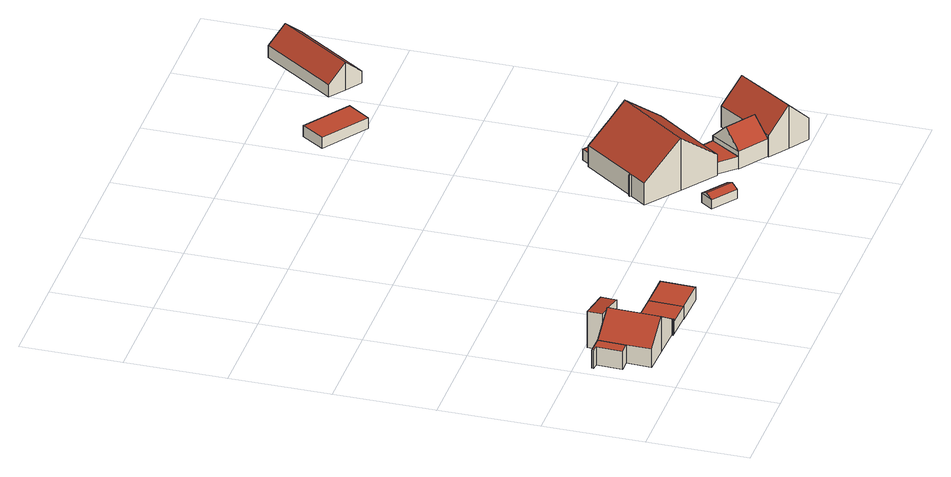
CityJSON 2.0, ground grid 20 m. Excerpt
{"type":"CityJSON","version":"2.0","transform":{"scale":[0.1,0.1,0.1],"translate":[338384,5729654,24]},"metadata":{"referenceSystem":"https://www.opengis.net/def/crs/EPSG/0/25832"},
"CityObjects":{
"building1":{"type":"Building","attributes":{"Gemeindeschluessel":"05170048","Geometrietyp2DReferenz":"3000","function":"31001_1010"},"address":[{"country":"Germany","locality":"Wesel","thoroughfareNumber":"90","thoroughfareName":"Bruchweg"}],"children":["building1-1","building1-2","building1-3"]},
"building1-1":{"type":"BuildingPart","attributes":{"roofType":"3100","measuredHeight":7.68},"parents":["building1"],"geometry":[{"type":"MultiSurface","lod":"2","boundaries":[[[0,1,2,3]],[[4,5,1,0]],[[6,7,8,9]],[[10,11,12,13]],[[14,15,11,10]],[[16,17,15,14]],[[18,19,17,16]],[[20,21,19,18]],[[3,2,21,20]],[[20,18,16,14,10,13,22,3]],[[6,9,4,0,3,22]],[[1,5,8,7,23,12,11,15,17,19,21,2]],[[9,8,5,4]],[[22,24,25]],[[6,25,24,23,7]],[[22,26,24]],[[24,26,13,12,23]]],"semantics":{"surfaces":[{"type":"WallSurface"},{"type":"RoofSurface"},{"type":"GroundSurface"},{"type":"ClosureSurface"}],"values":[0,0,0,0,0,0,0,0,0,1,1,2,3,0,3,0,3]}}]},
"building1-2":{"type":"BuildingPart","attributes":{"roofType":"2100","measuredHeight":7.84},"parents":["building1"],"geometry":[{"type":"MultiSurface","lod":"2","boundaries":[[[27,28,7,29]],[[30,31,28,27]],[[32,12,31,30]],[[30,27,29,32]],[[28,31,12,7]],[[32,26,13]],[[29,6,25]],[[24,25,6,7,23]],[[13,26,24,23,12]]],"semantics":{"surfaces":[{"type":"WallSurface"},{"type":"RoofSurface"},{"type":"GroundSurface"},{"type":"ClosureSurface"}],"values":[0,0,0,1,2,0,0,3,3]}}]},
"building1-3":{"type":"BuildingPart","attributes":{"roofType":"1000","measuredHeight":3.92},"parents":["building1"],"geometry":[{"type":"Solid","lod":"2","boundaries":[[[[33,34,35,36]],[[9,8,34,33]],[[37,38,5,4]],[[39,40,38,37]],[[36,35,40,39]],[[37,4,9,33,36,39]],[[34,8,5,38,40,35]],[[4,5,8,9]]]],"semantics":{"surfaces":[{"type":"WallSurface"},{"type":"RoofSurface"},{"type":"GroundSurface"},{"type":"ClosureSurface"}],"values":[[0,0,0,0,0,1,2,3]]}}]},
"building2":{"type":"Building","attributes":{"Geometrietyp2DReferenz":"3000","Gemeindeschluessel":"05170048","function":"31001_2463","roofType":"1000","measuredHeight":2.59},"address":[{"country":"Germany","locality":"Wesel","thoroughfareNumber":"90","thoroughfareName":"Bruchweg"}],"geometry":[{"type":"Solid","lod":"2","boundaries":[[[[41,42,15,43]],[[44,45,42,41]],[[46,17,45,44]],[[43,15,17,46]],[[44,41,43,46]],[[42,45,17,15]]]],"semantics":{"surfaces":[{"type":"WallSurface"},{"type":"RoofSurface"},{"type":"GroundSurface"}],"values":[[0,0,0,0,1,2]]}}]},
"building3":{"type":"Building","attributes":{"Geometrietyp2DReferenz":"3000","Gemeindeschluessel":"05170048","function":"51009_1610","roofType":"1000","measuredHeight":2.77},"geometry":[{"type":"Solid","lod":"2","boundaries":[[[[47,48,49,50]],[[44,51,48,47]],[[41,52,51,44]],[[50,49,52,41]],[[44,47,50,41]],[[48,51,52,49]]]],"semantics":{"surfaces":[{"type":"WallSurface"},{"type":"RoofSurface"},{"type":"GroundSurface"}],"values":[[0,0,0,0,1,2]]}}]},
"building4":{"type":"Building","attributes":{"Geometrietyp2DReferenz":"3000","Gemeindeschluessel":"05170048","function":"31001_2723","roofType":"3100","measuredHeight":2.78},"address":[{"country":"Germany","locality":"Wesel","thoroughfareNumber":"469","thoroughfareName":"Brüner Landstraße"}],"geometry":[{"type":"Solid","lod":"2","boundaries":[[[[53,54,55,56]],[[57,58,54,53]],[[59,60,58,57]],[[56,55,60,59]],[[53,61,57]],[[59,62,56]],[[56,62,61,53]],[[57,61,62,59]],[[54,58,60,55]]]],"semantics":{"surfaces":[{"type":"WallSurface"},{"type":"RoofSurface"},{"type":"GroundSurface"}],"values":[[0,0,0,0,0,0,1,1,2]]}}]},
"building5":{"type":"Building","attributes":{"Geometrietyp2DReferenz":"3000","Gemeindeschluessel":"05170048","function":"31001_2100","roofType":"3100","measuredHeight":11.21},"address":[{"country":"Germany","locality":"Wesel","thoroughfareNumber":"469","thoroughfareName":"Brüner Landstraße"}],"geometry":[{"type":"Solid","lod":"2","boundaries":[[[[63,64,65,66]],[[67,68,64,63]],[[69,70,68,67]],[[71,72,70,69]],[[73,74,72,71]],[[75,76,74,73]],[[77,78,76,75]],[[79,80,78,77]],[[81,82,80,79]],[[83,84,82,81]],[[85,86,84,83]],[[87,88,86,85]],[[66,65,88,87]],[[79,77,75,73,71,69,67,63,66,81]],[[87,85,83,81,66]],[[64,68,70,72,74,76,78,80,82,84,86,88,65]]]],"semantics":{"surfaces":[{"type":"WallSurface"},{"type":"RoofSurface"},{"type":"GroundSurface"}],"values":[[0,0,0,0,0,0,0,0,0,0,0,0,0,1,1,2]]}}]},
"building6":{"type":"Building","attributes":{"Geometrietyp2DReferenz":"3000","Gemeindeschluessel":"05170048","function":"31001_2100","roofType":"1000","measuredHeight":2.31},"address":[{"country":"Germany","locality":"Wesel","thoroughfareNumber":"469","thoroughfareName":"Brüner Landstraße"}],"geometry":[{"type":"Solid","lod":"2","boundaries":[[[[89,90,91,92]],[[93,80,90,89]],[[94,78,80,93]],[[92,91,78,94]],[[93,89,92,94]],[[90,80,78,91]]]],"semantics":{"surfaces":[{"type":"WallSurface"},{"type":"RoofSurface"},{"type":"GroundSurface"}],"values":[[0,0,0,0,1,2]]}}]},
"building7":{"type":"Building","attributes":{"Gemeindeschluessel":"05170048","Geometrietyp2DReferenz":"3000","function":"31001_2100"},"address":[{"country":"Germany","locality":"Wesel","thoroughfareNumber":"469","thoroughfareName":"Brüner Landstraße"}],"children":["building7-1","building7-2"]},
"building7-1":{"type":"BuildingPart","attributes":{"roofType":"3100","measuredHeight":7.21},"parents":["building7"],"geometry":[{"type":"MultiSurface","lod":"2","boundaries":[[[95,96,97,98]],[[99,100,101,102]],[[98,97,100,99]],[[95,103,102]],[[99,104,98]],[[98,104,103,95]],[[102,103,104,99]],[[96,101,100,97]],[[105,106,101,96]],[[95,102,107,108]],[[106,105,108,107]]],"semantics":{"surfaces":[{"type":"WallSurface"},{"type":"RoofSurface"},{"type":"GroundSurface"},{"type":"ClosureSurface"}],"values":[0,0,0,0,0,1,1,2,0,0,3]}}]},
"building7-2":{"type":"BuildingPart","attributes":{"roofType":"1000","measuredHeight":2.47},"address":[{"country":"Germany","locality":"Wesel","thoroughfareNumber":"469","thoroughfareName":"Brüner Landstraße"}],"parents":["building7"],"geometry":[{"type":"Solid","lod":"2","boundaries":[[[[107,106,109,110]],[[111,112,105,108]],[[110,109,112,111]],[[108,107,110,111]],[[106,105,112,109]],[[107,108,105,106]]]],"semantics":{"surfaces":[{"type":"WallSurface"},{"type":"RoofSurface"},{"type":"GroundSurface"},{"type":"ClosureSurface"}],"values":[[0,0,0,1,2,3]]}}]},
"building8":{"type":"Building","attributes":{"Geometrietyp2DReferenz":"3000","Gemeindeschluessel":"05170048","function":"31001_1130","roofType":"3100","measuredHeight":9.23},"address":[{"country":"Germany","locality":"Wesel","thoroughfareNumber":"469","thoroughfareName":"Brüner Landstraße"}],"geometry":[{"type":"Solid","lod":"2","boundaries":[[[[113,114,115,116]],[[117,97,114,113]],[[118,100,97,117]],[[119,120,100,118]],[[121,122,120,119]],[[123,124,122,121]],[[125,126,124,123]],[[116,115,126,125]],[[119,118,117,113,116,121]],[[125,123,121,116]],[[114,97,100,120,122,124,126,115]]]],"semantics":{"surfaces":[{"type":"WallSurface"},{"type":"RoofSurface"},{"type":"GroundSurface"}],"values":[[0,0,0,0,0,0,0,0,1,1,2]]}}]},
"building9":{"type":"Building","attributes":{"Geometrietyp2DReferenz":"3000","Gemeindeschluessel":"05170048","function":"51009_1611","roofType":"1000","measuredHeight":2.31},"geometry":[{"type":"Solid","lod":"2","boundaries":[[[[127,128,129,130]],[[131,132,128,127]],[[133,134,132,131]],[[130,129,134,133]],[[131,127,130,133]],[[128,132,134,129]]]],"semantics":{"surfaces":[{"type":"WallSurface"},{"type":"RoofSurface"},{"type":"GroundSurface"}],"values":[[0,0,0,0,1,2]]}}]},
"building10":{"type":"Building","attributes":{"Geometrietyp2DReferenz":"3000","Gemeindeschluessel":"05170048","function":"31001_1010","roofType":"3100","measuredHeight":5.83},"address":[{"country":"Germany","locality":"Wesel","thoroughfareNumber":"89","thoroughfareName":"Bruchweg"}],"geometry":[{"type":"Solid","lod":"2","boundaries":[[[[135,136,137,138]],[[139,140,136,135]],[[141,142,140,139]],[[143,144,142,141]],[[145,146,144,143]],[[147,148,146,145]],[[138,137,148,147]],[[138,147,145,143,135]],[[141,139,135,143]],[[136,140,142,144,146,148,137]]]],"semantics":{"surfaces":[{"type":"WallSurface"},{"type":"RoofSurface"},{"type":"GroundSurface"}],"values":[[0,0,0,0,0,0,0,1,1,2]]}}]}
},
"vertices":[
[35,57,53],[35,57,14],[91,55,14],[91,55,91],[36,106,53],[36,106,14],[68,160,74],[68,160,14],[38,161,14],[38,161,53],[150,118,53],[150,118,14],[151,157,14],[151,157,53],[159,118,47],[159,118,14],[157,50,47],[157,50,14],[154,50,49],[154,50,14],[154,53,49],[154,53,14],[94,159,91],[94,159,14],[94,159,87],[90,159,88],[104,159,85],
[69,190,92],[69,190,14],[68,160,92],[152,188,74],[152,188,14],[151,157,74],
[2,162,53],[2,162,14],[2,158,14],[2,158,53],[13,106,53],[13,106,14],[15,157,53],[15,157,14],
[218,116,40],[218,116,14],[159,118,40],[216,48,40],[216,48,14],[157,50,40],
[287,46,40],[287,46,12],[289,114,12],[289,114,40],[216,48,12],[218,116,12],
[616,111,23],[616,111,3],[665,76,3],[665,76,23],[634,135,23],[634,135,3],[682,100,23],[682,100,3],[625,123,31],[673,88,31],
[596,234,49],[596,234,3],[664,184,3],[664,184,115],[620,266,49],[620,266,3],[617,268,47],[617,268,3],[620,271,46],[620,271,3],[622,269,49],[622,269,3],[696,370,49],[696,370,3],[701,366,54],[701,366,3],[734,342,85],[734,342,3],[764,320,115],[764,320,3],[832,270,49],[832,270,3],[770,186,49],[770,186,3],[732,134,49],[732,134,3],
[749,363,26],[749,363,3],[716,387,3],[716,387,26],[734,342,26],[701,366,26],
[763,102,42],[763,102,4],[821,63,4],[821,63,42],[862,124,42],[862,124,4],[804,163,4],[804,163,42],[784,133,77],[842,94,77],[763,102,6],[804,163,6],[804,163,31],[763,102,31],
[770,186,6],[770,186,31],[732,134,31],[732,134,6],
[819,61,50],[819,61,4],[859,34,4],[859,34,96],[821,63,50],[862,124,50],[896,174,50],[896,174,4],[937,147,96],[937,147,4],[977,120,50],[977,120,4],[899,7,50],[899,7,4],
[717,797,23],[717,797,0],[748,842,0],[748,842,23],[626,859,23],[626,859,0],[657,904,23],[657,904,0],
[835,875,59],[835,875,0],[867,853,0],[867,853,26],[803,898,26],[803,898,0],[904,1043,26],[904,1043,0],[936,1020,59],[936,1020,0],[968,998,26],[968,998,0],[928,940,26],[928,940,0]
]}
